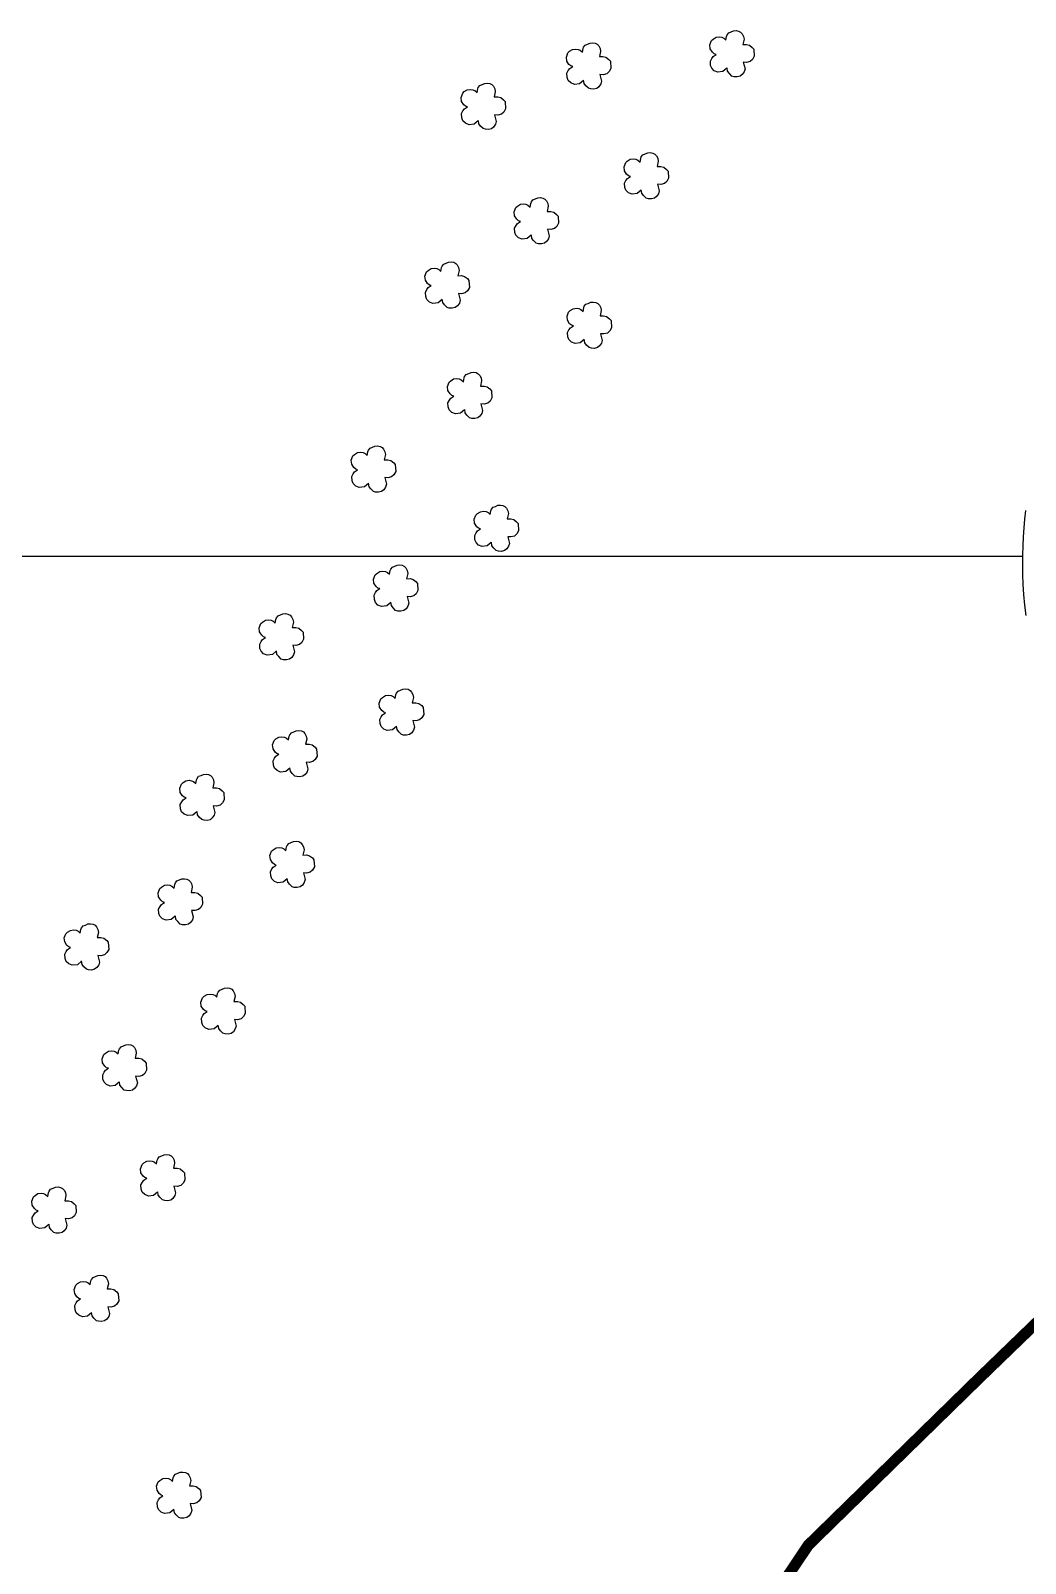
# Model space of a CAD drawing. Extents: x 736225 to 741536, y 7840815 to 7848326.
# Drawn here: x 739050 to 739675, y 7845367 to 7846330 of the extents above; entities that cross this region are included whole.
import ezdxf

# ---------------------------------------------------------------- set-up
doc = ezdxf.new("R2010")
doc.units = 0
doc.header["$LTSCALE"] = 0.6
doc.linetypes.add('CONTINUO', pattern=[0])
for name, color, linetype in [('0114001311', 1, 'Continuous'), ('_SIMBOLO ARVORE', 118, 'Continuous'), ('ESTRADA', 7, 'Continuous'), ('MALHA', 8, 'Continuous')]:
    doc.layers.add(name, color=color, linetype=linetype)

msp = doc.modelspace()

# ---------------------------------------------------------------- linework, layer by layer
at = {"layer": '0114001311'}
msp.add_lwpolyline([(739674.96, 7846028.74), (739674.41, 7846023.33), (739673.95, 7846017.83), (739673.57, 7846012.25), (739673.28, 7846006.55), (739673.11, 7846000.71), (739673.05, 7845994.71), (739673.14, 7845988.57), (739673.38, 7845982.28), (739673.79, 7845975.86), (739674.39, 7845969.29), (739675.21, 7845962.62)], dxfattribs=at)
at = {"layer": '_SIMBOLO ARVORE', "color": 3, "linetype": 'CONTINUO'}
for points in [[(739487.31, 7846306.83, 0), (739484.8, 7846304.72, 0), (739481.6, 7846304.35, 0), (739479.32, 7846305.24, 0), (739477.71, 7846306.82, 0), (739477.04, 7846308.64, 0), (739476.86, 7846311.33, 0), (739477.73, 7846313.02, 0), (739478.65, 7846314.28, 0), (739480.49, 7846315.53, 0), (739479.32, 7846315.9, 0), (739478.17, 7846316.85, 0), (739476.81, 7846318.99, 0), (739476.56, 7846321.54, 0), (739477.54, 7846324.19, 0), (739478.57, 7846325.14, 0), (739480.45, 7846326.29, 0), (739482.42, 7846326.56, 0), (739483.99, 7846326.33, 0), (739485.24, 7846325.75, 0), (739486.61, 7846324.54, 0), (739487.02, 7846326.86, 0), (739487.36, 7846327.79, 0), (739488.38, 7846329.09, 0), (739489.9, 7846329.64, 0), (739491.38, 7846330.3, 0), (739493.05, 7846330.45, 0), (739494.63, 7846330.23, 0), (739495.91, 7846329.55, 0), (739496.86, 7846328.52, 0), (739497.69, 7846326.88, 0), (739498.02, 7846325.05, 0), (739497.26, 7846321.79, 0), (739499.54, 7846321.83, 0), (739501.43, 7846321.37, 0), (739503.21, 7846319.96, 0), (739504.2, 7846318.83, 0), (739504.47, 7846314.34, 0), (739503.37, 7846312.33, 0), (739501.91, 7846310.99, 0), (739499.61, 7846310.38, 0), (739497.59, 7846310.56, 0), (739498.67, 7846306.37, 0), (739498.17, 7846304.58, 0), (739496.96, 7846302.87, 0), (739495.63, 7846301.81, 0), (739493.73, 7846301.34, 0), (739491.85, 7846301.46, 0), (739490.44, 7846301.86, 0), (739488.83, 7846303.45, 0), (739487.73, 7846304.88, 0), (739487.39, 7846307.05, 0)], [(739397.14, 7846299.17, 0), (739394.62, 7846297.06, 0), (739391.43, 7846296.69, 0), (739389.15, 7846297.58, 0), (739387.53, 7846299.16, 0), (739386.87, 7846300.98, 0), (739386.69, 7846303.67, 0), (739387.56, 7846305.37, 0), (739388.48, 7846306.62, 0), (739390.32, 7846307.87, 0), (739389.15, 7846308.24, 0), (739387.99, 7846309.19, 0), (739386.63, 7846311.33, 0), (739386.39, 7846313.88, 0), (739387.37, 7846316.53, 0), (739388.4, 7846317.49, 0), (739390.27, 7846318.63, 0), (739392.25, 7846318.9, 0), (739393.82, 7846318.67, 0), (739395.07, 7846318.1, 0), (739396.43, 7846316.88, 0), (739396.84, 7846319.21, 0), (739397.19, 7846320.14, 0), (739398.21, 7846321.43, 0), (739399.73, 7846321.98, 0), (739401.21, 7846322.64, 0), (739402.88, 7846322.79, 0), (739404.45, 7846322.57, 0), (739405.73, 7846321.89, 0), (739406.69, 7846320.87, 0), (739407.52, 7846319.22, 0), (739407.84, 7846317.39, 0), (739407.09, 7846314.13, 0), (739409.37, 7846314.17, 0), (739411.26, 7846313.71, 0), (739413.04, 7846312.3, 0), (739414.03, 7846311.17, 0), (739414.3, 7846306.68, 0), (739413.2, 7846304.67, 0), (739411.73, 7846303.34, 0), (739409.43, 7846302.72, 0), (739407.41, 7846302.9, 0), (739408.49, 7846298.71, 0), (739408, 7846296.92, 0), (739406.79, 7846295.21, 0), (739405.45, 7846294.15, 0), (739403.56, 7846293.69, 0), (739401.68, 7846293.8, 0), (739400.27, 7846294.2, 0), (739398.65, 7846295.79, 0), (739397.55, 7846297.22, 0), (739397.22, 7846299.39, 0)], [(739330.93, 7846273.8, 0), (739328.42, 7846271.69, 0), (739325.22, 7846271.32, 0), (739322.94, 7846272.21, 0), (739321.33, 7846273.79, 0), (739320.66, 7846275.61, 0), (739320.48, 7846278.3, 0), (739321.35, 7846279.99, 0), (739322.27, 7846281.25, 0), (739324.11, 7846282.5, 0), (739322.94, 7846282.87, 0), (739321.79, 7846283.82, 0), (739320.43, 7846285.96, 0), (739320.18, 7846288.51, 0), (739321.16, 7846291.16, 0), (739322.19, 7846292.11, 0), (739324.07, 7846293.26, 0), (739326.04, 7846293.53, 0), (739327.62, 7846293.3, 0), (739328.86, 7846292.72, 0), (739330.23, 7846291.51, 0), (739330.64, 7846293.83, 0), (739330.98, 7846294.76, 0), (739332, 7846296.06, 0), (739333.52, 7846296.61, 0), (739335, 7846297.27, 0), (739336.67, 7846297.42, 0), (739338.25, 7846297.2, 0), (739339.53, 7846296.52, 0), (739340.48, 7846295.49, 0), (739341.31, 7846293.85, 0), (739341.64, 7846292.02, 0), (739340.88, 7846288.76, 0), (739343.17, 7846288.8, 0), (739345.05, 7846288.34, 0), (739346.84, 7846286.93, 0), (739347.82, 7846285.8, 0), (739348.09, 7846281.31, 0), (739346.99, 7846279.3, 0), (739345.53, 7846277.96, 0), (739343.23, 7846277.35, 0), (739341.21, 7846277.53, 0), (739342.29, 7846273.34, 0), (739341.79, 7846271.55, 0), (739340.58, 7846269.84, 0), (739339.25, 7846268.78, 0), (739337.35, 7846268.31, 0), (739335.47, 7846268.43, 0), (739334.06, 7846268.83, 0), (739332.45, 7846270.42, 0), (739331.35, 7846271.85, 0), (739331.01, 7846274.02, 0)], [(739433.39, 7846230.12, 0), (739430.88, 7846228.01, 0), (739427.68, 7846227.64, 0), (739425.41, 7846228.52, 0), (739423.79, 7846230.11, 0), (739423.12, 7846231.93, 0), (739422.94, 7846234.62, 0), (739423.82, 7846236.31, 0), (739424.73, 7846237.57, 0), (739426.57, 7846238.81, 0), (739425.4, 7846239.19, 0), (739424.25, 7846240.14, 0), (739422.89, 7846242.28, 0), (739422.65, 7846244.83, 0), (739423.63, 7846247.48, 0), (739424.65, 7846248.43, 0), (739426.53, 7846249.58, 0), (739428.5, 7846249.84, 0), (739430.08, 7846249.62, 0), (739431.32, 7846249.04, 0), (739432.69, 7846247.82, 0), (739433.1, 7846250.15, 0), (739433.45, 7846251.08, 0), (739434.47, 7846252.37, 0), (739435.98, 7846252.93, 0), (739437.47, 7846253.59, 0), (739439.13, 7846253.74, 0), (739440.71, 7846253.52, 0), (739441.99, 7846252.84, 0), (739442.94, 7846251.81, 0), (739443.77, 7846250.17, 0), (739444.1, 7846248.34, 0), (739443.34, 7846245.08, 0), (739445.63, 7846245.11, 0), (739447.52, 7846244.66, 0), (739449.3, 7846243.25, 0), (739450.29, 7846242.12, 0), (739450.55, 7846237.63, 0), (739449.45, 7846235.62, 0), (739447.99, 7846234.28, 0), (739445.69, 7846233.67, 0), (739443.67, 7846233.84, 0), (739444.75, 7846229.65, 0), (739444.26, 7846227.87, 0), (739443.04, 7846226.16, 0), (739441.71, 7846225.1, 0), (739439.81, 7846224.63, 0), (739437.93, 7846224.75, 0), (739436.52, 7846225.15, 0), (739434.91, 7846226.73, 0), (739433.81, 7846228.16, 0), (739433.47, 7846230.33, 0)], [(739364.28, 7846201.82, 0), (739361.77, 7846199.71, 0), (739358.57, 7846199.34, 0), (739356.29, 7846200.22, 0), (739354.68, 7846201.81, 0), (739354.01, 7846203.63, 0), (739353.83, 7846206.32, 0), (739354.7, 7846208.01, 0), (739355.62, 7846209.27, 0), (739357.46, 7846210.51, 0), (739356.29, 7846210.89, 0), (739355.13, 7846211.84, 0), (739353.78, 7846213.98, 0), (739353.53, 7846216.53, 0), (739354.51, 7846219.18, 0), (739355.54, 7846220.13, 0), (739357.42, 7846221.28, 0), (739359.39, 7846221.54, 0), (739360.96, 7846221.32, 0), (739362.21, 7846220.74, 0), (739363.57, 7846219.52, 0), (739363.98, 7846221.85, 0), (739364.33, 7846222.78, 0), (739365.35, 7846224.07, 0), (739366.87, 7846224.63, 0), (739368.35, 7846225.29, 0), (739370.02, 7846225.44, 0), (739371.59, 7846225.21, 0), (739372.88, 7846224.54, 0), (739373.83, 7846223.51, 0), (739374.66, 7846221.87, 0), (739374.99, 7846220.04, 0), (739374.23, 7846216.78, 0), (739376.51, 7846216.81, 0), (739378.4, 7846216.36, 0), (739380.18, 7846214.95, 0), (739381.17, 7846213.82, 0), (739381.44, 7846209.33, 0), (739380.34, 7846207.32, 0), (739378.88, 7846205.98, 0), (739376.57, 7846205.37, 0), (739374.56, 7846205.54, 0), (739375.63, 7846201.35, 0), (739375.14, 7846199.57, 0), (739373.93, 7846197.86, 0), (739372.6, 7846196.8, 0), (739370.7, 7846196.33, 0), (739368.82, 7846196.44, 0), (739367.41, 7846196.85, 0), (739365.79, 7846198.43, 0), (739364.69, 7846199.86, 0), (739364.36, 7846202.03, 0)], [(739308.21, 7846161.41, 0), (739305.69, 7846159.29, 0), (739302.5, 7846158.93, 0), (739300.22, 7846159.81, 0), (739298.6, 7846161.4, 0), (739297.94, 7846163.22, 0), (739297.76, 7846165.9, 0), (739298.63, 7846167.6, 0), (739299.55, 7846168.85, 0), (739301.38, 7846170.1, 0), (739300.21, 7846170.47, 0), (739299.06, 7846171.43, 0), (739297.7, 7846173.57, 0), (739297.46, 7846176.12, 0), (739298.44, 7846178.77, 0), (739299.47, 7846179.72, 0), (739301.34, 7846180.87, 0), (739303.31, 7846181.13, 0), (739304.89, 7846180.9, 0), (739306.13, 7846180.33, 0), (739307.5, 7846179.11, 0), (739307.91, 7846181.44, 0), (739308.26, 7846182.37, 0), (739309.28, 7846183.66, 0), (739310.8, 7846184.22, 0), (739312.28, 7846184.88, 0), (739313.94, 7846185.03, 0), (739315.52, 7846184.8, 0), (739316.8, 7846184.13, 0), (739317.75, 7846183.1, 0), (739318.59, 7846181.45, 0), (739318.91, 7846179.62, 0), (739318.15, 7846176.36, 0), (739320.44, 7846176.4, 0), (739322.33, 7846175.95, 0), (739324.11, 7846174.53, 0), (739325.1, 7846173.41, 0), (739325.37, 7846168.92, 0), (739324.26, 7846166.91, 0), (739322.8, 7846165.57, 0), (739320.5, 7846164.95, 0), (739318.48, 7846165.13, 0), (739319.56, 7846160.94, 0), (739319.07, 7846159.15, 0), (739317.85, 7846157.45, 0), (739316.52, 7846156.39, 0), (739314.63, 7846155.92, 0), (739312.75, 7846156.03, 0), (739311.34, 7846156.43, 0), (739309.72, 7846158.02, 0), (739308.62, 7846159.45, 0), (739308.28, 7846161.62, 0)], [(739397.56, 7846136.16, 0), (739395.04, 7846134.05, 0), (739391.85, 7846133.68, 0), (739389.57, 7846134.57, 0), (739387.96, 7846136.15, 0), (739387.29, 7846137.97, 0), (739387.11, 7846140.66, 0), (739387.98, 7846142.35, 0), (739388.9, 7846143.61, 0), (739390.74, 7846144.86, 0), (739389.57, 7846145.23, 0), (739388.41, 7846146.18, 0), (739387.05, 7846148.32, 0), (739386.81, 7846150.87, 0), (739387.79, 7846153.52, 0), (739388.82, 7846154.47, 0), (739390.7, 7846155.62, 0), (739392.67, 7846155.88, 0), (739394.24, 7846155.66, 0), (739395.49, 7846155.08, 0), (739396.85, 7846153.86, 0), (739397.26, 7846156.19, 0), (739397.61, 7846157.12, 0), (739398.63, 7846158.42, 0), (739400.15, 7846158.97, 0), (739401.63, 7846159.63, 0), (739403.3, 7846159.78, 0), (739404.87, 7846159.56, 0), (739406.15, 7846158.88, 0), (739407.11, 7846157.85, 0), (739407.94, 7846156.21, 0), (739408.26, 7846154.38, 0), (739407.51, 7846151.12, 0), (739409.79, 7846151.15, 0), (739411.68, 7846150.7, 0), (739413.46, 7846149.29, 0), (739414.45, 7846148.16, 0), (739414.72, 7846143.67, 0), (739413.62, 7846141.66, 0), (739412.15, 7846140.32, 0), (739409.85, 7846139.71, 0), (739407.84, 7846139.89, 0), (739408.91, 7846135.69, 0), (739408.42, 7846133.91, 0), (739407.21, 7846132.2, 0), (739405.87, 7846131.14, 0), (739403.98, 7846130.67, 0), (739402.1, 7846130.79, 0), (739400.69, 7846131.19, 0), (739399.07, 7846132.77, 0), (739397.97, 7846134.21, 0), (739397.64, 7846136.38, 0)], [(739322.36, 7846092.01, 0), (739319.84, 7846089.9, 0), (739316.65, 7846089.53, 0), (739314.37, 7846090.42, 0), (739312.75, 7846092, 0), (739312.09, 7846093.82, 0), (739311.91, 7846096.51, 0), (739312.78, 7846098.2, 0), (739313.7, 7846099.46, 0), (739315.54, 7846100.71, 0), (739314.37, 7846101.08, 0), (739313.21, 7846102.03, 0), (739311.85, 7846104.17, 0), (739311.61, 7846106.72, 0), (739312.59, 7846109.37, 0), (739313.62, 7846110.32, 0), (739315.49, 7846111.47, 0), (739317.47, 7846111.73, 0), (739319.04, 7846111.51, 0), (739320.29, 7846110.93, 0), (739321.65, 7846109.71, 0), (739322.06, 7846112.04, 0), (739322.41, 7846112.97, 0), (739323.43, 7846114.27, 0), (739324.95, 7846114.82, 0), (739326.43, 7846115.48, 0), (739328.1, 7846115.63, 0), (739329.67, 7846115.41, 0), (739330.95, 7846114.73, 0), (739331.91, 7846113.7, 0), (739332.74, 7846112.06, 0), (739333.06, 7846110.23, 0), (739332.31, 7846106.97, 0), (739334.59, 7846107, 0), (739336.48, 7846106.55, 0), (739338.26, 7846105.14, 0), (739339.25, 7846104.01, 0), (739339.52, 7846099.52, 0), (739338.42, 7846097.51, 0), (739336.95, 7846096.17, 0), (739334.65, 7846095.56, 0), (739332.63, 7846095.74, 0), (739333.71, 7846091.54, 0), (739333.22, 7846089.76, 0), (739332.01, 7846088.05, 0), (739330.67, 7846086.99, 0), (739328.78, 7846086.52, 0), (739326.9, 7846086.64, 0), (739325.49, 7846087.04, 0), (739323.87, 7846088.62, 0), (739322.77, 7846090.06, 0), (739322.44, 7846092.23, 0)], [(739261.89, 7846045.66, 0), (739259.38, 7846043.55, 0), (739256.18, 7846043.18, 0), (739253.9, 7846044.06, 0), (739252.29, 7846045.65, 0), (739251.62, 7846047.47, 0), (739251.44, 7846050.16, 0), (739252.31, 7846051.85, 0), (739253.23, 7846053.11, 0), (739255.07, 7846054.35, 0), (739253.9, 7846054.73, 0), (739252.75, 7846055.68, 0), (739251.39, 7846057.82, 0), (739251.14, 7846060.37, 0), (739252.12, 7846063.02, 0), (739253.15, 7846063.97, 0), (739255.03, 7846065.12, 0), (739257, 7846065.38, 0), (739258.57, 7846065.16, 0), (739259.82, 7846064.58, 0), (739261.18, 7846063.36, 0), (739261.59, 7846065.69, 0), (739261.94, 7846066.62, 0), (739262.96, 7846067.91, 0), (739264.48, 7846068.47, 0), (739265.96, 7846069.13, 0), (739267.63, 7846069.28, 0), (739269.21, 7846069.06, 0), (739270.49, 7846068.38, 0), (739271.44, 7846067.35, 0), (739272.27, 7846065.71, 0), (739272.6, 7846063.88, 0), (739271.84, 7846060.62, 0), (739274.12, 7846060.65, 0), (739276.01, 7846060.2, 0), (739277.79, 7846058.79, 0), (739278.78, 7846057.66, 0), (739279.05, 7846053.17, 0), (739277.95, 7846051.16, 0), (739276.49, 7846049.82, 0), (739274.19, 7846049.21, 0), (739272.17, 7846049.39, 0), (739273.25, 7846045.19, 0), (739272.75, 7846043.41, 0), (739271.54, 7846041.7, 0), (739270.21, 7846040.64, 0), (739268.31, 7846040.17, 0), (739266.43, 7846040.29, 0), (739265.02, 7846040.69, 0), (739263.4, 7846042.27, 0), (739262.31, 7846043.7, 0), (739261.97, 7846045.88, 0)], [(739339.17, 7846008.52, 0), (739336.66, 7846006.41, 0), (739333.46, 7846006.04, 0), (739331.18, 7846006.93, 0), (739329.57, 7846008.51, 0), (739328.9, 7846010.33, 0), (739328.72, 7846013.02, 0), (739329.59, 7846014.71, 0), (739330.51, 7846015.97, 0), (739332.35, 7846017.22, 0), (739331.18, 7846017.59, 0), (739330.02, 7846018.54, 0), (739328.67, 7846020.68, 0), (739328.42, 7846023.23, 0), (739329.4, 7846025.88, 0), (739330.43, 7846026.83, 0), (739332.31, 7846027.98, 0), (739334.28, 7846028.24, 0), (739335.85, 7846028.02, 0), (739337.1, 7846027.44, 0), (739338.46, 7846026.22, 0), (739338.87, 7846028.55, 0), (739339.22, 7846029.48, 0), (739340.24, 7846030.77, 0), (739341.76, 7846031.33, 0), (739343.24, 7846031.99, 0), (739344.91, 7846032.14, 0), (739346.48, 7846031.92, 0), (739347.77, 7846031.24, 0), (739348.72, 7846030.21, 0), (739349.55, 7846028.57, 0), (739349.88, 7846026.74, 0), (739349.12, 7846023.48, 0), (739351.4, 7846023.51, 0), (739353.29, 7846023.06, 0), (739355.07, 7846021.65, 0), (739356.06, 7846020.52, 0), (739356.33, 7846016.03, 0), (739355.23, 7846014.02, 0), (739353.77, 7846012.68, 0), (739351.46, 7846012.07, 0), (739349.45, 7846012.25, 0), (739350.52, 7846008.05, 0), (739350.03, 7846006.27, 0), (739348.82, 7846004.56, 0), (739347.49, 7846003.5, 0), (739345.59, 7846003.03, 0), (739343.71, 7846003.15, 0), (739342.3, 7846003.55, 0), (739340.68, 7846005.13, 0), (739339.58, 7846006.57, 0), (739339.25, 7846008.74, 0)], [(739275.9, 7845970.88, 0), (739273.39, 7845968.77, 0), (739270.19, 7845968.4, 0), (739267.92, 7845969.29, 0), (739266.3, 7845970.88, 0), (739265.63, 7845972.69, 0), (739265.45, 7845975.38, 0), (739266.32, 7845977.08, 0), (739267.24, 7845978.33, 0), (739269.08, 7845979.58, 0), (739267.91, 7845979.95, 0), (739266.76, 7845980.91, 0), (739265.4, 7845983.04, 0), (739265.15, 7845985.59, 0), (739266.13, 7845988.25, 0), (739267.16, 7845989.2, 0), (739269.04, 7845990.34, 0), (739271.01, 7845990.61, 0), (739272.59, 7845990.38, 0), (739273.83, 7845989.81, 0), (739275.2, 7845988.59, 0), (739275.61, 7845990.92, 0), (739275.96, 7845991.85, 0), (739276.98, 7845993.14, 0), (739278.49, 7845993.69, 0), (739279.98, 7845994.35, 0), (739281.64, 7845994.5, 0), (739283.22, 7845994.28, 0), (739284.5, 7845993.6, 0), (739285.45, 7845992.58, 0), (739286.28, 7845990.93, 0), (739286.61, 7845989.1, 0), (739285.85, 7845985.84, 0), (739288.14, 7845985.88, 0), (739290.03, 7845985.42, 0), (739291.81, 7845984.01, 0), (739292.8, 7845982.88, 0), (739293.06, 7845978.39, 0), (739291.96, 7845976.38, 0), (739290.5, 7845975.05, 0), (739288.2, 7845974.43, 0), (739286.18, 7845974.61, 0), (739287.26, 7845970.42, 0), (739286.76, 7845968.63, 0), (739285.55, 7845966.92, 0), (739284.22, 7845965.86, 0), (739282.32, 7845965.4, 0), (739280.44, 7845965.51, 0), (739279.03, 7845965.91, 0), (739277.42, 7845967.5, 0), (739276.32, 7845968.93, 0), (739275.98, 7845971.1, 0)], [(739204.02, 7845940.23, 0), (739201.51, 7845938.12, 0), (739198.31, 7845937.75, 0), (739196.04, 7845938.63, 0), (739194.42, 7845940.22, 0), (739193.75, 7845942.04, 0), (739193.57, 7845944.73, 0), (739194.44, 7845946.42, 0), (739195.36, 7845947.68, 0), (739197.2, 7845948.92, 0), (739196.03, 7845949.3, 0), (739194.88, 7845950.25, 0), (739193.52, 7845952.39, 0), (739193.27, 7845954.94, 0), (739194.25, 7845957.59, 0), (739195.28, 7845958.54, 0), (739197.16, 7845959.69, 0), (739199.13, 7845959.95, 0), (739200.71, 7845959.73, 0), (739201.95, 7845959.15, 0), (739203.32, 7845957.93, 0), (739203.73, 7845960.26, 0), (739204.07, 7845961.19, 0), (739205.09, 7845962.48, 0), (739206.61, 7845963.04, 0), (739208.09, 7845963.7, 0), (739209.76, 7845963.85, 0), (739211.34, 7845963.62, 0), (739212.62, 7845962.95, 0), (739213.57, 7845961.92, 0), (739214.4, 7845960.28, 0), (739214.73, 7845958.45, 0), (739213.97, 7845955.19, 0), (739216.26, 7845955.22, 0), (739218.15, 7845954.77, 0), (739219.93, 7845953.36, 0), (739220.91, 7845952.23, 0), (739221.18, 7845947.74, 0), (739220.08, 7845945.73, 0), (739218.62, 7845944.39, 0), (739216.32, 7845943.78, 0), (739214.3, 7845943.95, 0), (739215.38, 7845939.76, 0), (739214.88, 7845937.98, 0), (739213.67, 7845936.27, 0), (739212.34, 7845935.21, 0), (739210.44, 7845934.74, 0), (739208.56, 7845934.85, 0), (739207.15, 7845935.26, 0), (739205.54, 7845936.84, 0), (739204.44, 7845938.27, 0), (739204.1, 7845940.44, 0)], [(739279.49, 7845892.87, 0), (739276.97, 7845890.76, 0), (739273.78, 7845890.39, 0), (739271.5, 7845891.28, 0), (739269.88, 7845892.87, 0), (739269.22, 7845894.68, 0), (739269.04, 7845897.37, 0), (739269.91, 7845899.07, 0), (739270.83, 7845900.32, 0), (739272.67, 7845901.57, 0), (739271.5, 7845901.94, 0), (739270.34, 7845902.9, 0), (739268.98, 7845905.03, 0), (739268.74, 7845907.58, 0), (739269.72, 7845910.24, 0), (739270.75, 7845911.19, 0), (739272.62, 7845912.33, 0), (739274.59, 7845912.6, 0), (739276.17, 7845912.37, 0), (739277.42, 7845911.8, 0), (739278.78, 7845910.58, 0), (739279.19, 7845912.91, 0), (739279.54, 7845913.84, 0), (739280.56, 7845915.13, 0), (739282.08, 7845915.68, 0), (739283.56, 7845916.34, 0), (739285.23, 7845916.49, 0), (739286.8, 7845916.27, 0), (739288.08, 7845915.59, 0), (739289.03, 7845914.57, 0), (739289.87, 7845912.92, 0), (739290.19, 7845911.09, 0), (739289.44, 7845907.83, 0), (739291.72, 7845907.87, 0), (739293.61, 7845907.41, 0), (739295.39, 7845906, 0), (739296.38, 7845904.87, 0), (739296.65, 7845900.38, 0), (739295.55, 7845898.37, 0), (739294.08, 7845897.04, 0), (739291.78, 7845896.42, 0), (739289.76, 7845896.6, 0), (739290.84, 7845892.41, 0), (739290.35, 7845890.62, 0), (739289.14, 7845888.91, 0), (739287.8, 7845887.85, 0), (739285.91, 7845887.39, 0), (739284.03, 7845887.5, 0), (739282.62, 7845887.9, 0), (739281, 7845889.49, 0), (739279.9, 7845890.92, 0), (739279.57, 7845893.09, 0)], [(739212.45, 7845866.74, 0), (739209.94, 7845864.63, 0), (739206.74, 7845864.26, 0), (739204.47, 7845865.14, 0), (739202.85, 7845866.73, 0), (739202.18, 7845868.55, 0), (739202, 7845871.23, 0), (739202.87, 7845872.93, 0), (739203.79, 7845874.18, 0), (739205.63, 7845875.43, 0), (739204.46, 7845875.8, 0), (739203.31, 7845876.76, 0), (739201.95, 7845878.9, 0), (739201.7, 7845881.45, 0), (739202.68, 7845884.1, 0), (739203.71, 7845885.05, 0), (739205.59, 7845886.2, 0), (739207.56, 7845886.46, 0), (739209.14, 7845886.24, 0), (739210.38, 7845885.66, 0), (739211.75, 7845884.44, 0), (739212.16, 7845886.77, 0), (739212.51, 7845887.7, 0), (739213.53, 7845888.99, 0), (739215.04, 7845889.55, 0), (739216.53, 7845890.21, 0), (739218.19, 7845890.36, 0), (739219.77, 7845890.13, 0), (739221.05, 7845889.46, 0), (739222, 7845888.43, 0), (739222.83, 7845886.78, 0), (739223.16, 7845884.95, 0), (739222.4, 7845881.7, 0), (739224.69, 7845881.73, 0), (739226.58, 7845881.28, 0), (739228.36, 7845879.86, 0), (739229.35, 7845878.74, 0), (739229.61, 7845874.25, 0), (739228.51, 7845872.24, 0), (739227.05, 7845870.9, 0), (739224.75, 7845870.28, 0), (739222.73, 7845870.46, 0), (739223.81, 7845866.27, 0), (739223.32, 7845864.48, 0), (739222.1, 7845862.78, 0), (739220.77, 7845861.72, 0), (739218.87, 7845861.25, 0), (739216.99, 7845861.36, 0), (739215.58, 7845861.76, 0), (739213.97, 7845863.35, 0), (739212.87, 7845864.78, 0), (739212.53, 7845866.95, 0)], [(739154.1, 7845839.33, 0), (739151.58, 7845837.22, 0), (739148.39, 7845836.85, 0), (739146.11, 7845837.74, 0), (739144.49, 7845839.32, 0), (739143.83, 7845841.14, 0), (739143.65, 7845843.83, 0), (739144.52, 7845845.52, 0), (739145.44, 7845846.78, 0), (739147.28, 7845848.03, 0), (739146.11, 7845848.4, 0), (739144.95, 7845849.35, 0), (739143.59, 7845851.49, 0), (739143.35, 7845854.04, 0), (739144.33, 7845856.69, 0), (739145.36, 7845857.64, 0), (739147.23, 7845858.79, 0), (739149.2, 7845859.06, 0), (739150.78, 7845858.83, 0), (739152.03, 7845858.25, 0), (739153.39, 7845857.04, 0), (739153.8, 7845859.36, 0), (739154.15, 7845860.29, 0), (739155.17, 7845861.59, 0), (739156.69, 7845862.14, 0), (739158.17, 7845862.8, 0), (739159.84, 7845862.95, 0), (739161.41, 7845862.73, 0), (739162.69, 7845862.05, 0), (739163.64, 7845861.02, 0), (739164.48, 7845859.38, 0), (739164.8, 7845857.55, 0), (739164.05, 7845854.29, 0), (739166.33, 7845854.33, 0), (739168.22, 7845853.87, 0), (739170, 7845852.46, 0), (739170.99, 7845851.33, 0), (739171.26, 7845846.84, 0), (739170.16, 7845844.83, 0), (739168.69, 7845843.49, 0), (739166.39, 7845842.88, 0), (739164.37, 7845843.06, 0), (739165.45, 7845838.87, 0), (739164.96, 7845837.08, 0), (739163.75, 7845835.37, 0), (739162.41, 7845834.31, 0), (739160.52, 7845833.84, 0), (739158.64, 7845833.96, 0), (739157.23, 7845834.36, 0), (739155.61, 7845835.95, 0), (739154.51, 7845837.38, 0), (739154.18, 7845839.55, 0)], [(739210.76, 7845797.1, 0), (739208.25, 7845794.99, 0), (739205.05, 7845794.62, 0), (739202.77, 7845795.51, 0), (739201.16, 7845797.09, 0), (739200.49, 7845798.91, 0), (739200.31, 7845801.6, 0), (739201.18, 7845803.3, 0), (739202.1, 7845804.55, 0), (739203.94, 7845805.8, 0), (739202.77, 7845806.17, 0), (739201.62, 7845807.12, 0), (739200.26, 7845809.26, 0), (739200.01, 7845811.81, 0), (739200.99, 7845814.46, 0), (739202.02, 7845815.42, 0), (739203.9, 7845816.56, 0), (739205.87, 7845816.83, 0), (739207.44, 7845816.6, 0), (739208.69, 7845816.03, 0), (739210.06, 7845814.81, 0), (739210.46, 7845817.14, 0), (739210.81, 7845818.07, 0), (739211.83, 7845819.36, 0), (739213.35, 7845819.91, 0), (739214.83, 7845820.57, 0), (739216.5, 7845820.72, 0), (739218.08, 7845820.5, 0), (739219.36, 7845819.82, 0), (739220.31, 7845818.8, 0), (739221.14, 7845817.15, 0), (739221.47, 7845815.32, 0), (739220.71, 7845812.06, 0), (739222.99, 7845812.1, 0), (739224.88, 7845811.64, 0), (739226.66, 7845810.23, 0), (739227.65, 7845809.1, 0), (739227.92, 7845804.61, 0), (739226.82, 7845802.6, 0), (739225.36, 7845801.27, 0), (739223.06, 7845800.65, 0), (739221.04, 7845800.83, 0), (739222.12, 7845796.64, 0), (739221.62, 7845794.85, 0), (739220.41, 7845793.14, 0), (739219.08, 7845792.08, 0), (739217.18, 7845791.62, 0), (739215.3, 7845791.73, 0), (739213.89, 7845792.13, 0), (739212.28, 7845793.72, 0), (739211.18, 7845795.15, 0), (739210.84, 7845797.32, 0)], [(739140.48, 7845773.58, 0), (739137.97, 7845771.47, 0), (739134.77, 7845771.1, 0), (739132.49, 7845771.98, 0), (739130.88, 7845773.57, 0), (739130.21, 7845775.39, 0), (739130.03, 7845778.08, 0), (739130.9, 7845779.77, 0), (739131.82, 7845781.03, 0), (739133.66, 7845782.27, 0), (739132.49, 7845782.65, 0), (739131.34, 7845783.6, 0), (739129.98, 7845785.74, 0), (739129.73, 7845788.29, 0), (739130.71, 7845790.94, 0), (739131.74, 7845791.89, 0), (739133.62, 7845793.04, 0), (739135.59, 7845793.3, 0), (739137.16, 7845793.08, 0), (739138.41, 7845792.5, 0), (739139.78, 7845791.28, 0), (739140.18, 7845793.61, 0), (739140.53, 7845794.54, 0), (739141.55, 7845795.83, 0), (739143.07, 7845796.39, 0), (739144.55, 7845797.05, 0), (739146.22, 7845797.2, 0), (739147.8, 7845796.98, 0), (739149.08, 7845796.3, 0), (739150.03, 7845795.27, 0), (739150.86, 7845793.63, 0), (739151.19, 7845791.8, 0), (739150.43, 7845788.54, 0), (739152.71, 7845788.57, 0), (739154.6, 7845788.12, 0), (739156.38, 7845786.71, 0), (739157.37, 7845785.58, 0), (739157.64, 7845781.09, 0), (739156.54, 7845779.08, 0), (739155.08, 7845777.74, 0), (739152.78, 7845777.13, 0), (739150.76, 7845777.3, 0), (739151.84, 7845773.11, 0), (739151.34, 7845771.33, 0), (739150.13, 7845769.62, 0), (739148.8, 7845768.56, 0), (739146.9, 7845768.09, 0), (739145.02, 7845768.21, 0), (739143.61, 7845768.61, 0), (739142, 7845770.19, 0), (739140.9, 7845771.62, 0), (739140.56, 7845773.79, 0)], [(739081.48, 7845745.24, 0), (739078.96, 7845743.13, 0), (739075.77, 7845742.76, 0), (739073.49, 7845743.64, 0), (739071.88, 7845745.23, 0), (739071.21, 7845747.05, 0), (739071.03, 7845749.73, 0), (739071.9, 7845751.43, 0), (739072.82, 7845752.68, 0), (739074.66, 7845753.93, 0), (739073.49, 7845754.31, 0), (739072.33, 7845755.26, 0), (739070.97, 7845757.4, 0), (739070.73, 7845759.95, 0), (739071.71, 7845762.6, 0), (739072.74, 7845763.55, 0), (739074.62, 7845764.7, 0), (739076.59, 7845764.96, 0), (739078.16, 7845764.74, 0), (739079.41, 7845764.16, 0), (739080.77, 7845762.94, 0), (739081.18, 7845765.27, 0), (739081.53, 7845766.2, 0), (739082.55, 7845767.49, 0), (739084.07, 7845768.05, 0), (739085.55, 7845768.71, 0), (739087.22, 7845768.86, 0), (739088.79, 7845768.63, 0), (739090.07, 7845767.96, 0), (739091.03, 7845766.93, 0), (739091.86, 7845765.28, 0), (739092.18, 7845763.46, 0), (739091.43, 7845760.2, 0), (739093.71, 7845760.23, 0), (739095.6, 7845759.78, 0), (739097.38, 7845758.37, 0), (739098.37, 7845757.24, 0), (739098.64, 7845752.75, 0), (739097.54, 7845750.74, 0), (739096.07, 7845749.4, 0), (739093.77, 7845748.79, 0), (739091.76, 7845748.96, 0), (739092.83, 7845744.77, 0), (739092.34, 7845742.98, 0), (739091.13, 7845741.28, 0), (739089.79, 7845740.22, 0), (739087.9, 7845739.75, 0), (739086.02, 7845739.86, 0), (739084.61, 7845740.26, 0), (739082.99, 7845741.85, 0), (739081.89, 7845743.28, 0), (739081.56, 7845745.45, 0)], [(739167.36, 7845704.95, 0), (739164.84, 7845702.84, 0), (739161.65, 7845702.47, 0), (739159.37, 7845703.35, 0), (739157.75, 7845704.94, 0), (739157.09, 7845706.76, 0), (739156.9, 7845709.44, 0), (739157.78, 7845711.14, 0), (739158.69, 7845712.39, 0), (739160.53, 7845713.64, 0), (739159.36, 7845714.02, 0), (739158.21, 7845714.97, 0), (739156.85, 7845717.11, 0), (739156.61, 7845719.66, 0), (739157.59, 7845722.31, 0), (739158.62, 7845723.26, 0), (739160.49, 7845724.41, 0), (739162.46, 7845724.67, 0), (739164.04, 7845724.45, 0), (739165.28, 7845723.87, 0), (739166.65, 7845722.65, 0), (739167.06, 7845724.98, 0), (739167.41, 7845725.91, 0), (739168.43, 7845727.2, 0), (739169.95, 7845727.76, 0), (739171.43, 7845728.42, 0), (739173.09, 7845728.57, 0), (739174.67, 7845728.34, 0), (739175.95, 7845727.67, 0), (739176.9, 7845726.64, 0), (739177.74, 7845724.99, 0), (739178.06, 7845723.16, 0), (739177.3, 7845719.91, 0), (739179.59, 7845719.94, 0), (739181.48, 7845719.49, 0), (739183.26, 7845718.07, 0), (739184.25, 7845716.95, 0), (739184.51, 7845712.46, 0), (739183.41, 7845710.45, 0), (739181.95, 7845709.11, 0), (739179.65, 7845708.49, 0), (739177.63, 7845708.67, 0), (739178.71, 7845704.48, 0), (739178.22, 7845702.69, 0), (739177, 7845700.99, 0), (739175.67, 7845699.93, 0), (739173.77, 7845699.46, 0), (739171.89, 7845699.57, 0), (739170.48, 7845699.97, 0), (739168.87, 7845701.56, 0), (739167.77, 7845702.99, 0), (739167.43, 7845705.16, 0)], [(739105.31, 7845669.28, 0), (739102.79, 7845667.17, 0), (739099.6, 7845666.8, 0), (739097.32, 7845667.69, 0), (739095.7, 7845669.27, 0), (739095.04, 7845671.09, 0), (739094.86, 7845673.78, 0), (739095.73, 7845675.47, 0), (739096.65, 7845676.73, 0), (739098.49, 7845677.98, 0), (739097.31, 7845678.35, 0), (739096.16, 7845679.3, 0), (739094.8, 7845681.44, 0), (739094.56, 7845683.99, 0), (739095.54, 7845686.64, 0), (739096.57, 7845687.59, 0), (739098.44, 7845688.74, 0), (739100.41, 7845689, 0), (739101.99, 7845688.78, 0), (739103.23, 7845688.2, 0), (739104.6, 7845686.98, 0), (739105.01, 7845689.31, 0), (739105.36, 7845690.24, 0), (739106.38, 7845691.54, 0), (739107.9, 7845692.09, 0), (739109.38, 7845692.75, 0), (739111.05, 7845692.9, 0), (739112.62, 7845692.68, 0), (739113.9, 7845692, 0), (739114.85, 7845690.97, 0), (739115.69, 7845689.33, 0), (739116.01, 7845687.5, 0), (739115.26, 7845684.24, 0), (739117.54, 7845684.27, 0), (739119.43, 7845683.82, 0), (739121.21, 7845682.41, 0), (739122.2, 7845681.28, 0), (739122.47, 7845676.79, 0), (739121.36, 7845674.78, 0), (739119.9, 7845673.44, 0), (739117.6, 7845672.83, 0), (739115.58, 7845673.01, 0), (739116.66, 7845668.81, 0), (739116.17, 7845667.03, 0), (739114.96, 7845665.32, 0), (739113.62, 7845664.26, 0), (739111.73, 7845663.79, 0), (739109.85, 7845663.91, 0), (739108.44, 7845664.31, 0), (739106.82, 7845665.89, 0), (739105.72, 7845667.33, 0), (739105.38, 7845669.5, 0)], [(739129.38, 7845600.14, 0), (739126.86, 7845598.03, 0), (739123.67, 7845597.66, 0), (739121.39, 7845598.55, 0), (739119.77, 7845600.13, 0), (739119.11, 7845601.95, 0), (739118.92, 7845604.64, 0), (739119.8, 7845606.33, 0), (739120.71, 7845607.59, 0), (739122.55, 7845608.84, 0), (739121.38, 7845609.21, 0), (739120.23, 7845610.16, 0), (739118.87, 7845612.3, 0), (739118.63, 7845614.85, 0), (739119.61, 7845617.5, 0), (739120.64, 7845618.45, 0), (739122.51, 7845619.6, 0), (739124.48, 7845619.87, 0), (739126.06, 7845619.64, 0), (739127.3, 7845619.06, 0), (739128.67, 7845617.85, 0), (739129.08, 7845620.17, 0), (739129.43, 7845621.1, 0), (739130.45, 7845622.4, 0), (739131.97, 7845622.95, 0), (739133.45, 7845623.61, 0), (739135.11, 7845623.76, 0), (739136.69, 7845623.54, 0), (739137.97, 7845622.86, 0), (739138.92, 7845621.83, 0), (739139.76, 7845620.19, 0), (739140.08, 7845618.36, 0), (739139.32, 7845615.1, 0), (739141.61, 7845615.14, 0), (739143.5, 7845614.68, 0), (739145.28, 7845613.27, 0), (739146.27, 7845612.14, 0), (739146.53, 7845607.65, 0), (739145.43, 7845605.64, 0), (739143.97, 7845604.3, 0), (739141.67, 7845603.69, 0), (739139.65, 7845603.87, 0), (739140.73, 7845599.68, 0), (739140.24, 7845597.89, 0), (739139.02, 7845596.18, 0), (739137.69, 7845595.12, 0), (739135.79, 7845594.65, 0), (739133.91, 7845594.77, 0), (739132.5, 7845595.17, 0), (739130.89, 7845596.76, 0), (739129.79, 7845598.19, 0), (739129.45, 7845600.36, 0)], [(739061.05, 7845579.72, 0), (739058.54, 7845577.61, 0), (739055.34, 7845577.24, 0), (739053.07, 7845578.13, 0), (739051.45, 7845579.71, 0), (739050.78, 7845581.53, 0), (739050.6, 7845584.22, 0), (739051.48, 7845585.91, 0), (739052.39, 7845587.17, 0), (739054.23, 7845588.42, 0), (739053.06, 7845588.79, 0), (739051.91, 7845589.74, 0), (739050.55, 7845591.88, 0), (739050.31, 7845594.43, 0), (739051.29, 7845597.08, 0), (739052.31, 7845598.03, 0), (739054.19, 7845599.18, 0), (739056.16, 7845599.44, 0), (739057.74, 7845599.22, 0), (739058.98, 7845598.64, 0), (739060.35, 7845597.42, 0), (739060.76, 7845599.75, 0), (739061.11, 7845600.68, 0), (739062.13, 7845601.98, 0), (739063.64, 7845602.53, 0), (739065.13, 7845603.19, 0), (739066.79, 7845603.34, 0), (739068.37, 7845603.12, 0), (739069.65, 7845602.44, 0), (739070.6, 7845601.41, 0), (739071.43, 7845599.77, 0), (739071.76, 7845597.94, 0), (739071, 7845594.68, 0), (739073.29, 7845594.71, 0), (739075.18, 7845594.26, 0), (739076.96, 7845592.85, 0), (739077.95, 7845591.72, 0), (739078.21, 7845587.23, 0), (739077.11, 7845585.22, 0), (739075.65, 7845583.88, 0), (739073.35, 7845583.27, 0), (739071.33, 7845583.45, 0), (739072.41, 7845579.25, 0), (739071.92, 7845577.47, 0), (739070.7, 7845575.76, 0), (739069.37, 7845574.7, 0), (739067.47, 7845574.23, 0), (739065.59, 7845574.35, 0), (739064.18, 7845574.75, 0), (739062.57, 7845576.33, 0), (739061.47, 7845577.77, 0), (739061.13, 7845579.94, 0)], [(739087.78, 7845524.25, 0), (739085.26, 7845522.14, 0), (739082.07, 7845521.77, 0), (739079.79, 7845522.65, 0), (739078.18, 7845524.24, 0), (739077.51, 7845526.06, 0), (739077.33, 7845528.75, 0), (739078.2, 7845530.44, 0), (739079.12, 7845531.7, 0), (739080.96, 7845532.94, 0), (739079.79, 7845533.32, 0), (739078.63, 7845534.27, 0), (739077.27, 7845536.41, 0), (739077.03, 7845538.96, 0), (739078.01, 7845541.61, 0), (739079.04, 7845542.56, 0), (739080.92, 7845543.71, 0), (739082.89, 7845543.97, 0), (739084.46, 7845543.75, 0), (739085.71, 7845543.17, 0), (739087.07, 7845541.95, 0), (739087.48, 7845544.28, 0), (739087.83, 7845545.21, 0), (739088.85, 7845546.5, 0), (739090.37, 7845547.06, 0), (739091.85, 7845547.72, 0), (739093.52, 7845547.87, 0), (739095.09, 7845547.64, 0), (739096.37, 7845546.97, 0), (739097.33, 7845545.94, 0), (739098.16, 7845544.3, 0), (739098.48, 7845542.47, 0), (739097.73, 7845539.21, 0), (739100.01, 7845539.24, 0), (739101.9, 7845538.79, 0), (739103.68, 7845537.38, 0), (739104.67, 7845536.25, 0), (739104.94, 7845531.76, 0), (739103.84, 7845529.75, 0), (739102.37, 7845528.41, 0), (739100.07, 7845527.8, 0), (739098.05, 7845527.97, 0), (739099.13, 7845523.78, 0), (739098.64, 7845522, 0), (739097.43, 7845520.29, 0), (739096.09, 7845519.23, 0), (739094.2, 7845518.76, 0), (739092.32, 7845518.87, 0), (739090.91, 7845519.27, 0), (739089.29, 7845520.86, 0), (739088.19, 7845522.29, 0), (739087.86, 7845524.46, 0)], [(739139.51, 7845400.48, 0), (739137, 7845398.37, 0), (739133.8, 7845398, 0), (739131.52, 7845398.89, 0), (739129.91, 7845400.47, 0), (739129.24, 7845402.29, 0), (739129.06, 7845404.98, 0), (739129.93, 7845406.67, 0), (739130.85, 7845407.93, 0), (739132.69, 7845409.18, 0), (739131.52, 7845409.55, 0), (739130.37, 7845410.5, 0), (739129.01, 7845412.64, 0), (739128.76, 7845415.19, 0), (739129.74, 7845417.84, 0), (739130.77, 7845418.79, 0), (739132.65, 7845419.94, 0), (739134.62, 7845420.2, 0), (739136.19, 7845419.98, 0), (739137.44, 7845419.4, 0), (739138.81, 7845418.18, 0), (739139.21, 7845420.51, 0), (739139.56, 7845421.44, 0), (739140.58, 7845422.74, 0), (739142.1, 7845423.29, 0), (739143.58, 7845423.95, 0), (739145.25, 7845424.1, 0), (739146.83, 7845423.88, 0), (739148.11, 7845423.2, 0), (739149.06, 7845422.17, 0), (739149.89, 7845420.53, 0), (739150.22, 7845418.7, 0), (739149.46, 7845415.44, 0), (739151.74, 7845415.47, 0), (739153.63, 7845415.02, 0), (739155.41, 7845413.61, 0), (739156.4, 7845412.48, 0), (739156.67, 7845407.99, 0), (739155.57, 7845405.98, 0), (739154.11, 7845404.64, 0), (739151.81, 7845404.03, 0), (739149.79, 7845404.21, 0), (739150.87, 7845400.01, 0), (739150.37, 7845398.23, 0), (739149.16, 7845396.52, 0), (739147.83, 7845395.46, 0), (739145.93, 7845394.99, 0), (739144.05, 7845395.11, 0), (739142.64, 7845395.51, 0), (739141.02, 7845397.09, 0), (739139.93, 7845398.53, 0), (739139.59, 7845400.7, 0)]]:
    msp.add_polyline3d(points, dxfattribs=at)
at = {"layer": 'ESTRADA', "color": 7, "linetype": 'CONTINUO', "ltscale": 80, "const_width": 7}
msp.add_lwpolyline([(739866.59, 7845695.19), (739795.28, 7845627.66), (739645.9, 7845483.19), (739538.43, 7845378.11), (739497.14, 7845316.49), (739439.63, 7845254.5), (739370.89, 7845218.67)], dxfattribs=at)
at = {"layer": 'MALHA'}
msp.add_lwpolyline([(736477.61, 7846000), (739673.1, 7846000)], dxfattribs=at)

doc.saveas('drawing.dxf')
